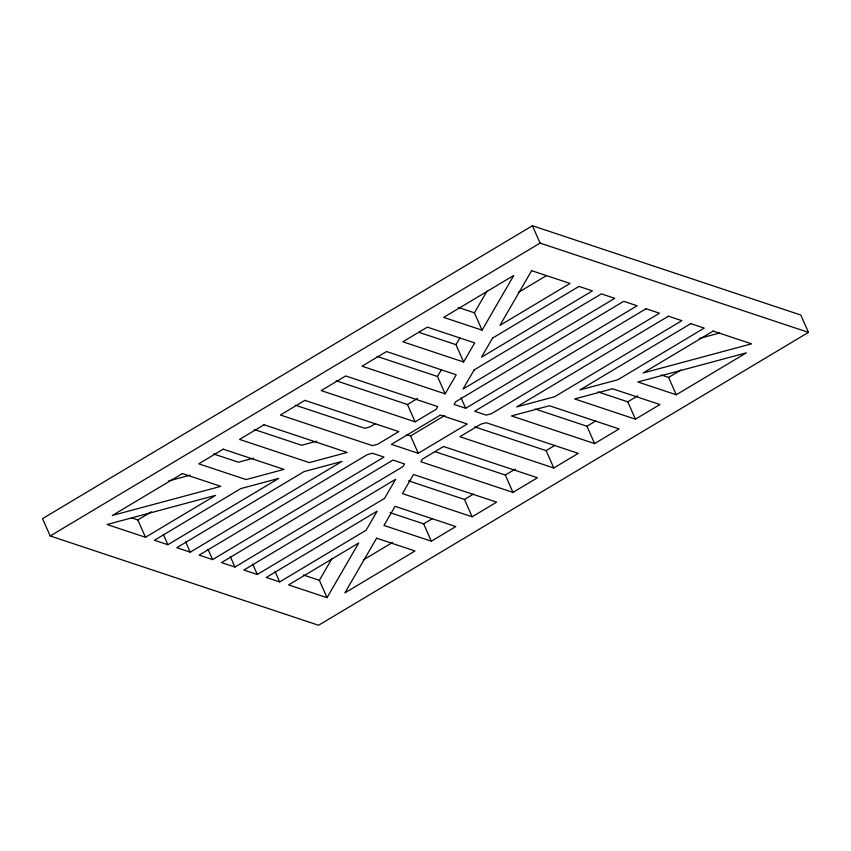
<?xml version="1.0" encoding="UTF-8"?>
<svg xmlns="http://www.w3.org/2000/svg" width="851" height="851" viewBox="0 0 851 851"><rect width="100%" height="100%" fill="white"/><g stroke="black" fill="none" stroke-linecap="round" stroke-linejoin="round"><path stroke-width="1.28" d="M327.018 597.679L288.617 584.903L358.718 542.991L327.018 597.679L319.37 580.329L331.911 558.682M445.147 393.853L362.015 366.196L386.514 351.548L456.221 374.748L445.147 393.853L437.499 376.504L441.403 369.76M463.604 362.005L402.842 341.794L427.33 327.146L474.688 342.9L463.604 362.005L455.955 344.655L459.87 337.911M482.07 330.156L443.658 317.38L513.759 275.469L482.07 330.156L474.411 312.806L486.963 291.159M532.418 225.738L42.55 518.621L50.198 535.97L318.582 625.262L808.45 332.379L800.802 315.03L532.418 225.738L540.077 243.088L808.45 332.379M50.198 535.97L540.077 243.088M131.639 517.865L137.83 519.929L151.393 511.813M518.291 292.467L546.555 275.564M145.478 537.279L215.58 495.367L107.077 524.503L145.478 537.279L137.83 519.929M167.849 544.714L278.766 478.4L240.854 488.58L154.425 540.257L167.849 544.714L163.254 534.311M375.589 423.564L370.036 426.883L364.802 428.287L295.425 405.214M336.081 380.748L407.469 404.502L417.469 398.523M190.209 552.161L341.953 461.433L304.041 471.614L176.795 547.693L190.209 552.161L185.624 541.747M415.128 421.851L436.233 409.235L437.765 406.597L345.687 375.961L321.199 390.598L415.128 421.851L407.469 404.502M406.938 434.712L410.597 435.935L444.775 415.501M212.58 559.596L384.035 457.093L372.461 453.243L367.228 454.647L199.155 555.139L212.58 559.596L207.984 549.193M465.678 408.278L637.133 305.775L623.709 301.307L455.636 401.8L454.115 404.438L465.678 408.278L461.082 397.874M418.256 453.285L467.242 424L440.403 415.065L391.417 444.35L418.256 453.285L410.597 435.935M234.94 567.043L403.012 466.561L404.544 463.923L392.981 460.072L221.526 562.575L234.94 567.043L230.344 556.628M257.3 574.478L384.556 498.399L395.63 479.294L243.886 570.021L257.3 574.478L252.715 564.075M279.671 581.924L366.1 530.247L377.174 511.143L266.246 577.457L279.671 581.924L275.075 571.51M363.239 559.979L392.641 542.406M390.024 512.664L423.67 523.854L432.574 518.536M408.469 480.815L464.486 499.452L473.39 494.123M434.68 451.541L505.313 475.039L515.334 469.05M474.741 426.883L546.129 450.636L555.043 445.307M535.311 409.044L586.956 426.234L595.86 420.905M598.019 391.917L627.783 401.821L637.803 395.832M661.174 374.94L668.599 377.418L681.034 369.983M431.319 541.204L455.817 526.567L395.045 506.345L383.971 525.45L431.319 541.204L423.67 523.854M472.145 516.802L496.633 502.154L413.501 474.496L402.427 493.601L472.145 516.802L464.486 499.452M512.962 492.399L537.46 477.751L443.531 446.498L422.415 459.115L420.883 461.763L512.962 492.399L505.313 475.039M553.788 467.986L578.276 453.349L486.198 422.713L480.964 424.117L459.859 436.733L553.788 467.986L546.129 450.636M594.604 443.584L619.102 428.936L549.384 405.746L511.472 415.926L594.604 443.584L586.956 426.234M635.431 419.171L659.929 404.533L612.582 388.779L574.659 398.959L635.431 419.171L627.783 401.821M676.258 394.768L746.359 352.857L637.856 381.993L676.258 394.768L668.599 377.418M168.466 481.006L190.167 475.177M253.587 458.146L238.418 462.221L213.505 453.934M316.774 441.19L301.616 445.254L254.3 429.521M699.245 338.496L719.669 333.018M458.306 307.445L474.411 312.806M418.756 332.273L455.955 344.655M377.036 356.388L437.499 376.504M303.264 574.968L319.37 580.329M376.589 538.194L344.889 592.881L414.99 550.969L376.589 538.194M474.103 369.951L463.018 389.056L614.762 298.329L601.349 293.872L474.103 369.951M492.559 338.102L481.485 357.207L592.402 290.893L578.988 286.425L492.559 338.102M531.63 270.671L499.941 325.359L570.042 283.447L531.63 270.671M182.401 473.581L112.3 515.493L220.803 486.357L182.401 473.581M223.217 449.179L198.73 463.816L246.077 479.57L283.989 469.39L223.217 449.179M264.044 424.766L239.546 439.414L309.264 462.604L347.176 452.434L264.044 424.766M304.871 400.364L280.373 415.011L372.451 445.647L377.684 444.233L398.8 431.617L304.871 400.364M646.079 308.753L474.624 411.256L486.187 415.107L491.421 413.703L659.493 313.221L646.079 308.753M668.439 316.189L516.695 406.916L554.607 396.736L681.864 320.657L668.439 316.189M690.81 323.635L579.882 389.949L617.794 379.769L704.224 328.103L690.81 323.635M713.17 331.071L643.069 372.983L751.571 343.847L713.17 331.071"/></g></svg>
